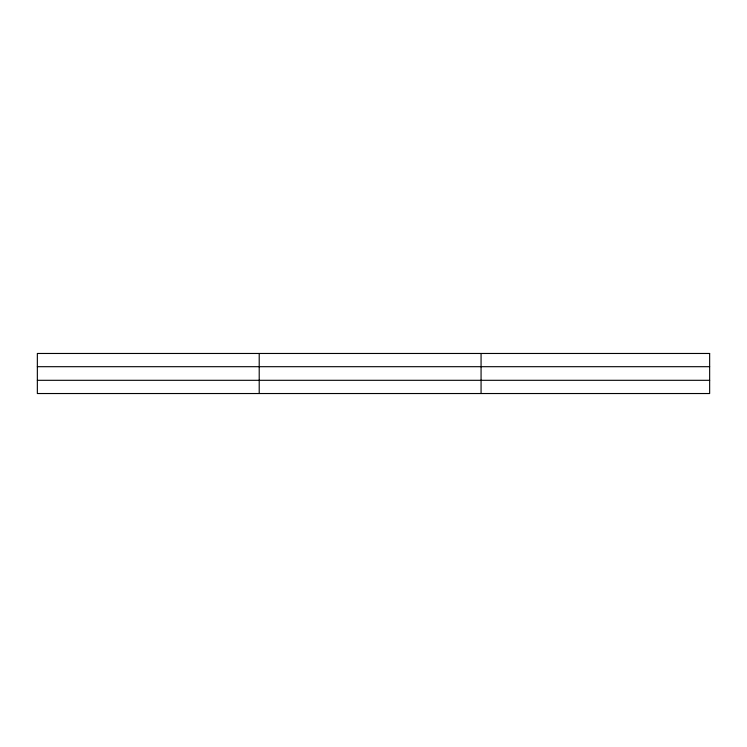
<?xml version="1.0" encoding="UTF-8"?>
<svg xmlns="http://www.w3.org/2000/svg" width="747" height="747" viewBox="0 0 747 747"><rect width="100%" height="100%" fill="white"/><g stroke="black" fill="none" stroke-linecap="round" stroke-linejoin="round"><path stroke-width="1.12" d="M259.209 353.471L259.209 393.529M481.068 353.471L481.068 393.529M37.35 366.693L709.65 366.693M37.35 380.307L709.65 380.307M709.65 353.471L709.65 393.529L37.35 393.529L37.35 353.471L709.65 353.471"/></g></svg>
